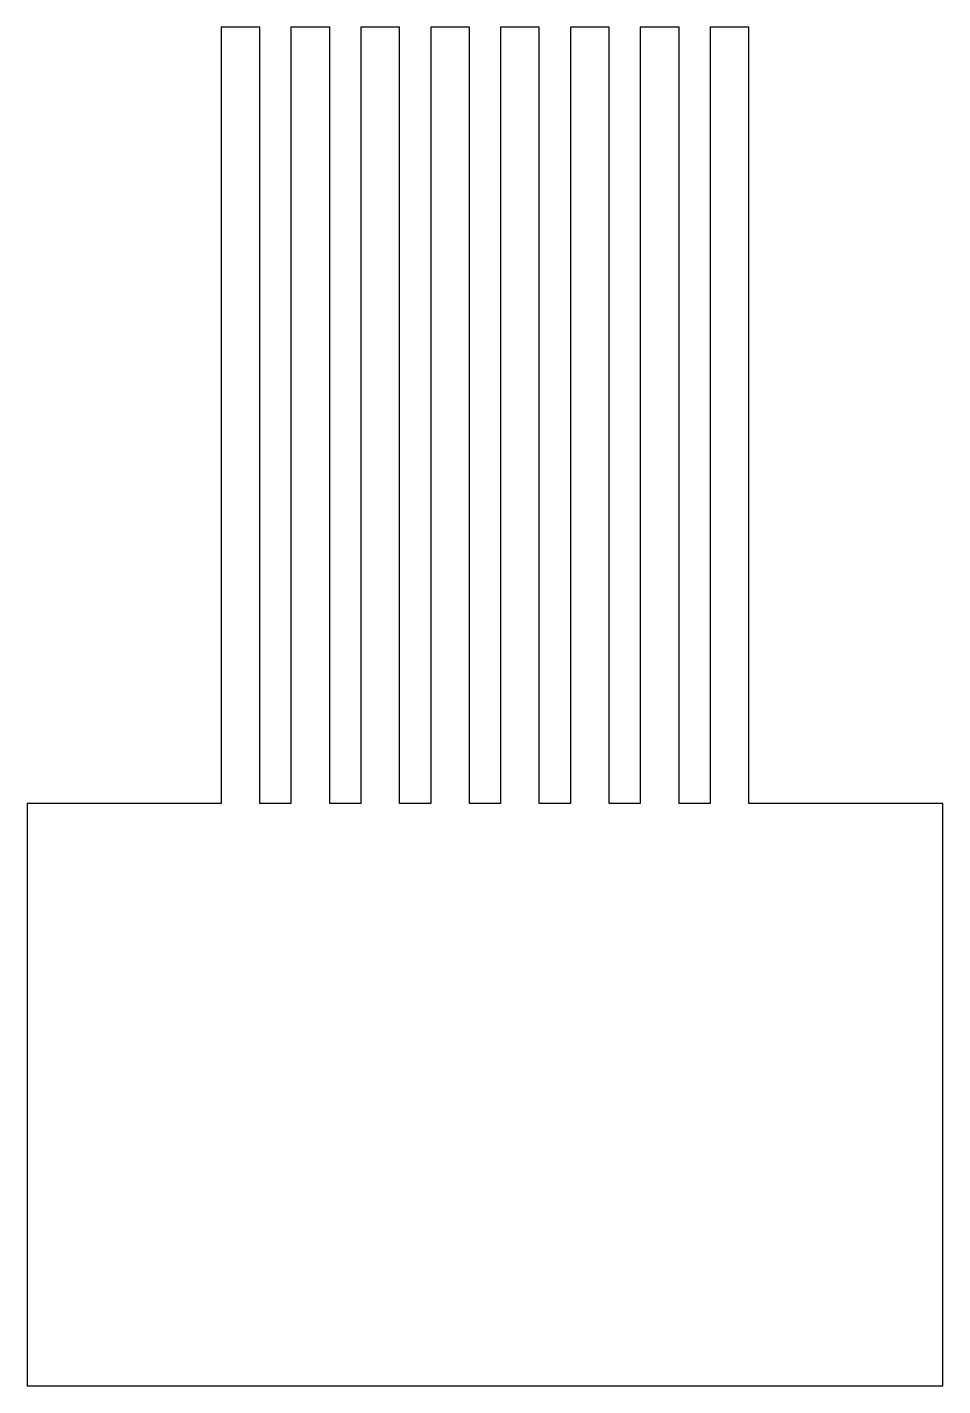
# Model space of a CAD drawing. Header units: millimetres. Extents: x 0 to 23.6, y 0 to 35.
import ezdxf

# ---------------------------------------------------------------- set-up
doc = ezdxf.new("R2010")
doc.units = ezdxf.units.MM
doc.layers.get('0').update_dxf_attribs({"linetype": 'CONTINUOUS'})

msp = doc.modelspace()

# ---------------------------------------------------------------- linework, layer by layer
for p, q in [((6, 35), (5, 35)), ((5, 35), (5, 15)), ((6, 15), (6, 35)), ((7.8, 35), (6.8, 35)), ((6.8, 35), (6.8, 15)), ((7.8, 15), (7.8, 35)), ((9.6, 35), (8.6, 35)), ((8.6, 35), (8.6, 15)), ((9.6, 15), (9.6, 35)), ((11.4, 35), (10.4, 35)), ((10.4, 35), (10.4, 15)), ((11.4, 15), (11.4, 35)), ((13.2, 35), (12.2, 35)), ((12.2, 35), (12.2, 15)), ((13.2, 15), (13.2, 35)), ((15, 35), (14, 35)), ((14, 35), (14, 15)), ((15, 15), (15, 35)), ((16.8, 35), (15.8, 35)), ((15.8, 35), (15.8, 15)), ((16.8, 15), (16.8, 35)), ((18.6, 35), (17.6, 35)), ((17.6, 35), (17.6, 15)), ((18.6, 15), (18.6, 35)), ((5, 15), (0, 15)), ((0, 15), (0, 0)), ((6.8, 15), (6, 15)), ((8.6, 15), (7.8, 15)), ((10.4, 15), (9.6, 15)), ((12.2, 15), (11.4, 15)), ((14, 15), (13.2, 15)), ((15.8, 15), (15, 15)), ((17.6, 15), (16.8, 15)), ((23.6, 15), (18.6, 15)), ((23.6, 0), (23.6, 15)), ((0, 0), (23.6, 0))]:
    msp.add_line(p, q)

doc.saveas('drawing.dxf')
